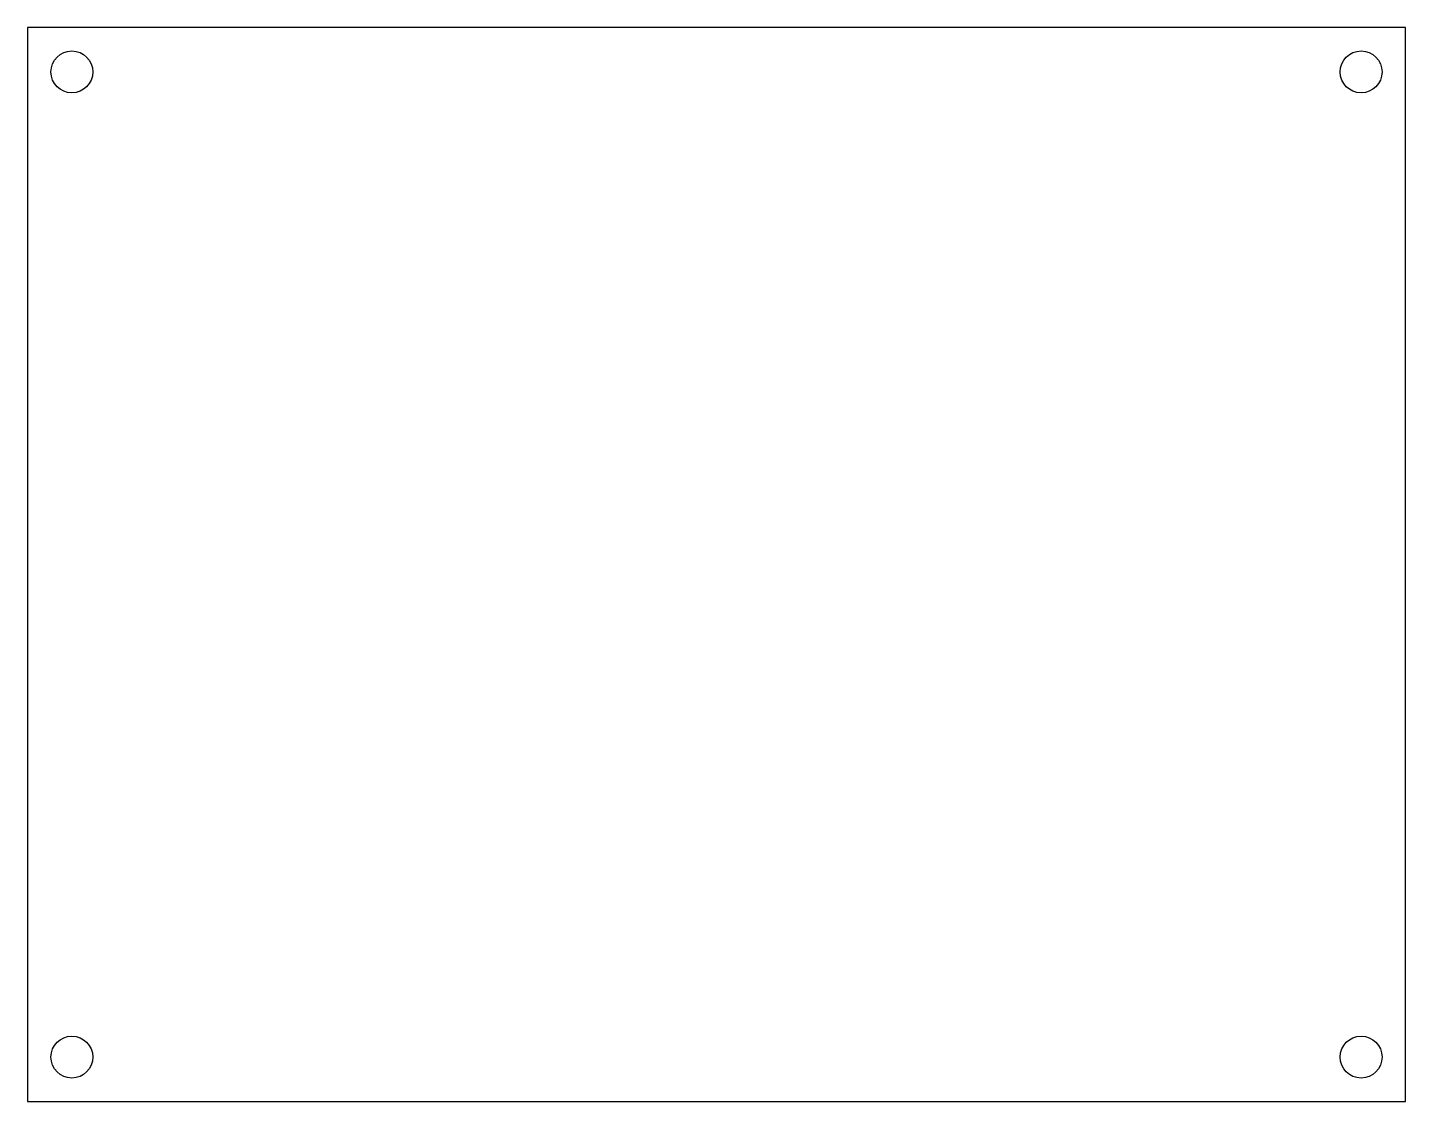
# Model space of a CAD drawing. Header units: millimetres. Extents: x -92.5 to 2.6, y -12.7 to 61.5.
import ezdxf

# ---------------------------------------------------------------- set-up
doc = ezdxf.new("R2010")
doc.units = ezdxf.units.MM

msp = doc.modelspace()

# ---------------------------------------------------------------- linework, layer by layer
at = {"color": 7, "linetype": 'Continuous', "lineweight": 25}
for p, q in [((2.604, 61.457), (-92.546, 61.457)), ((-92.546, 61.457), (-92.546, -12.663)), ((2.604, -12.663), (2.604, 61.457)), ((-92.546, -12.663), (2.604, -12.663))]:
    msp.add_line(p, q, dxfattribs=at)
for centre in [(-89.486, 58.397), (-0.456, 58.397), (-89.486, -9.603), (-0.456, -9.603)]:
    msp.add_circle(centre, 1.445, dxfattribs=at)

doc.saveas('drawing.dxf')
